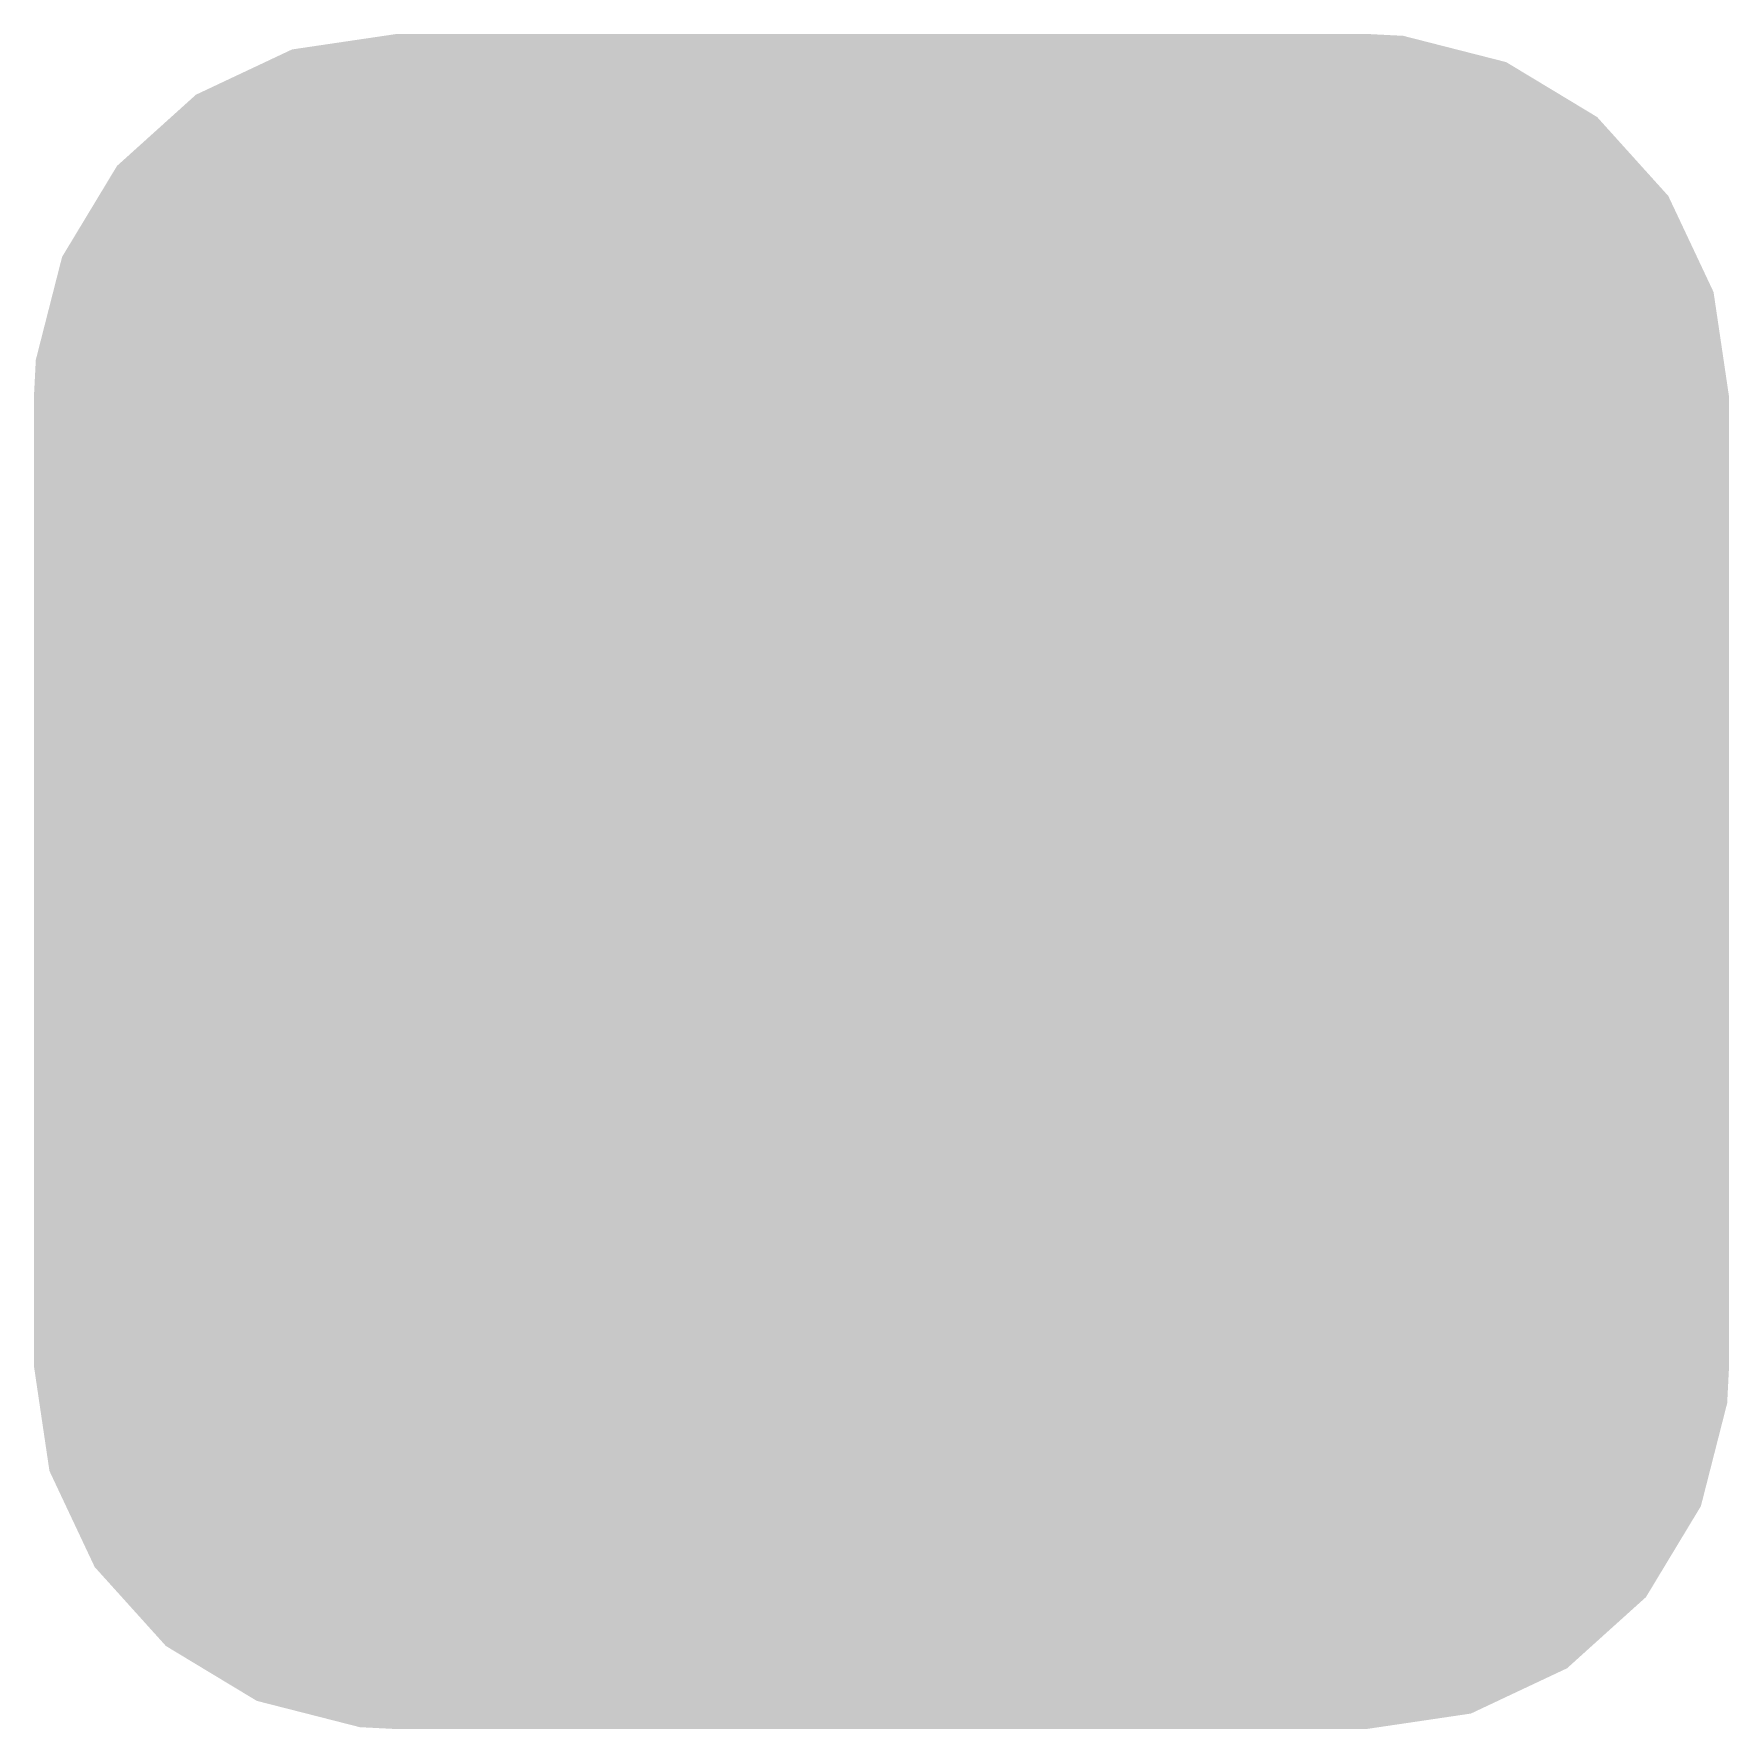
# Model space of a CAD drawing. Extents: x -0.05 to 0.95, y -0.15 to 2.1.
# Drawn here: x 0.6183 to 0.6617, y 0.6188 to 0.6622 of the extents above; entities that cross this region are included whole.
import ezdxf

# ---------------------------------------------------------------- set-up
doc = ezdxf.new("R2010")
doc.units = 0
doc.layers.get('0').update_dxf_attribs({"linetype": 'CONTINUOUS'})
doc.layers.add('BOOST_CLICK_V100A_GTS', color=12, linetype='CONTINUOUS')

# ---------------------------------------------------------------- blocks, each defined once
blk = doc.blocks.new('CUSTOM_78')
for points in [[(-0.015779, 0.020978), (-0.015091, 0.021302), (0.015992, 0.020978), (0.014722, 0.021302)], [(-0.015091, 0.021302), (-0.012734, 0.021651), (0.014722, 0.021302), (0.013356, 0.021651)], [(-0.012734, 0.021651), (-0.0124, 0.0217), (0.013356, 0.021651), (0.0124, 0.0217)], [(-0.017552, 0.020143), (-0.015779, 0.020978), (0.017376, 0.020143), (0.015992, 0.020978)], [(-0.018185, 0.019572), (-0.017552, 0.020143), (0.018321, 0.019572), (0.017376, 0.020143)], [(-0.019572, 0.018321), (-0.018185, 0.019572), (0.019449, 0.018321), (0.018321, 0.019572)], [(-0.020036, 0.017552), (-0.019572, 0.018321), (0.020143, 0.017552), (0.019449, 0.018321)], [(-0.020978, 0.015992), (-0.020036, 0.017552), (0.020878, 0.015992), (0.020143, 0.017552)], [(-0.021208, 0.015091), (-0.020978, 0.015992), (0.021302, 0.015091), (0.020878, 0.015992)], [(-0.021651, 0.013356), (-0.021208, 0.015091), (0.021559, 0.013356), (0.021302, 0.015091)], [(-0.0217, 0.0124), (-0.021651, 0.013356), (0.0217, 0.0124), (0.021559, 0.013356)], [(-0.0217, -0.0124), (-0.0217, 0.0124), (0.0217, -0.0124), (0.0217, 0.0124)], [(-0.021559, -0.013356), (-0.0217, -0.0124), (0.021651, -0.013356), (0.0217, -0.0124)], [(-0.021302, -0.015091), (-0.021559, -0.013356), (0.021208, -0.015091), (0.021651, -0.013356)], [(-0.020878, -0.015992), (-0.021302, -0.015091), (0.020978, -0.015992), (0.021208, -0.015091)], [(-0.020143, -0.017552), (-0.020878, -0.015992), (0.020036, -0.017552), (0.020978, -0.015992)], [(-0.019449, -0.018321), (-0.020143, -0.017552), (0.019572, -0.018321), (0.020036, -0.017552)], [(-0.018321, -0.019572), (-0.019449, -0.018321), (0.018184, -0.019572), (0.019572, -0.018321)], [(-0.017376, -0.020143), (-0.018321, -0.019572), (0.017552, -0.020143), (0.018184, -0.019572)], [(-0.015992, -0.020978), (-0.017376, -0.020143), (0.015778, -0.020978), (0.017552, -0.020143)], [(-0.014722, -0.021302), (-0.015992, -0.020978), (0.015091, -0.021302), (0.015778, -0.020978)], [(-0.013356, -0.021651), (-0.014722, -0.021302), (0.012734, -0.021651), (0.015091, -0.021302)], [(-0.0124, -0.0217), (-0.013356, -0.021651), (0.0124, -0.0217), (0.012734, -0.021651)]]:
    blk.add_solid(points)

msp = doc.modelspace()

# ---------------------------------------------------------------- block references
at = {"layer": 'BOOST_CLICK_V100A_GTS'}
msp.add_blockref('CUSTOM_78', (0.64, 0.6405), dxfattribs=at)

doc.saveas('drawing.dxf')
